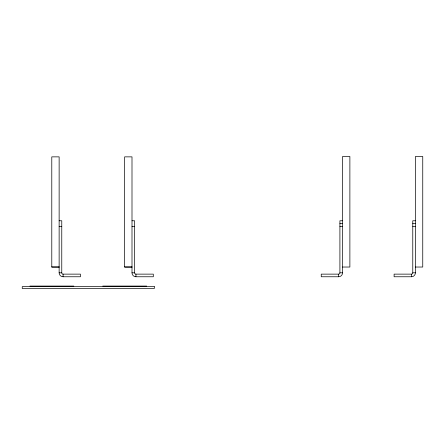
<?xml version="1.0" encoding="UTF-8"?>
<svg xmlns="http://www.w3.org/2000/svg" width="445" height="445" viewBox="0 0 445 445"><rect width="100%" height="100%" fill="white"/><g stroke="black" fill="none" stroke-linecap="round" stroke-linejoin="round"><path stroke-width="0.67" d="M59.135 220.764L61.766 220.764L61.766 272.818A1.318 1.318 0 0 0 63.084 274.131L63.084 276.762L80.434 276.762L80.434 274.131L63.084 274.131M131.998 220.764L134.635 220.764L134.635 272.818A1.318 1.318 0 0 0 135.948 274.131L135.948 276.762L153.297 276.762L153.297 274.131L135.948 274.131M342.539 220.764L339.908 220.764L339.908 272.818A1.318 1.318 0 0 1 338.589 274.131L338.589 276.762L321.24 276.762L321.24 274.131L338.589 274.131M415.402 220.764L412.771 220.764L412.771 272.818A1.318 1.318 0 0 1 411.458 274.131L411.458 276.762L394.109 276.762L394.109 274.131L411.458 274.131M339.908 223.657L342.539 223.657M412.771 223.657L415.402 223.657M59.135 226.544L61.766 226.544M131.998 226.544L134.635 226.544M339.908 226.544L342.539 226.544M412.771 226.544L415.402 226.544M51.787 266.794L59.135 266.794M124.656 266.794L131.998 266.794M342.539 267.033L349.881 267.033L349.881 156.512L342.539 156.512L342.539 272.818A3.949 3.949 0 0 1 338.589 276.762M415.402 267.033L422.75 267.033L422.75 156.512L415.402 156.512L415.402 272.818A3.949 3.949 0 0 1 411.458 276.762M59.135 267.261L51.787 267.261L51.787 156.863L59.135 156.863L59.135 272.818A3.949 3.949 0 0 0 63.084 276.762M131.998 267.261L124.656 267.261L124.656 156.863L131.998 156.863L131.998 272.818A3.949 3.949 0 0 0 135.948 276.762M59.135 272.818L61.766 272.818M131.998 272.818L134.635 272.818M339.908 272.818L342.539 272.818M412.771 272.818L415.402 272.818M29.893 286.068L73.82 286.068M102.756 286.068L146.683 286.068M154.32 286.641L22.25 286.641L22.25 288.488L154.32 288.488L154.32 286.641"/></g></svg>
